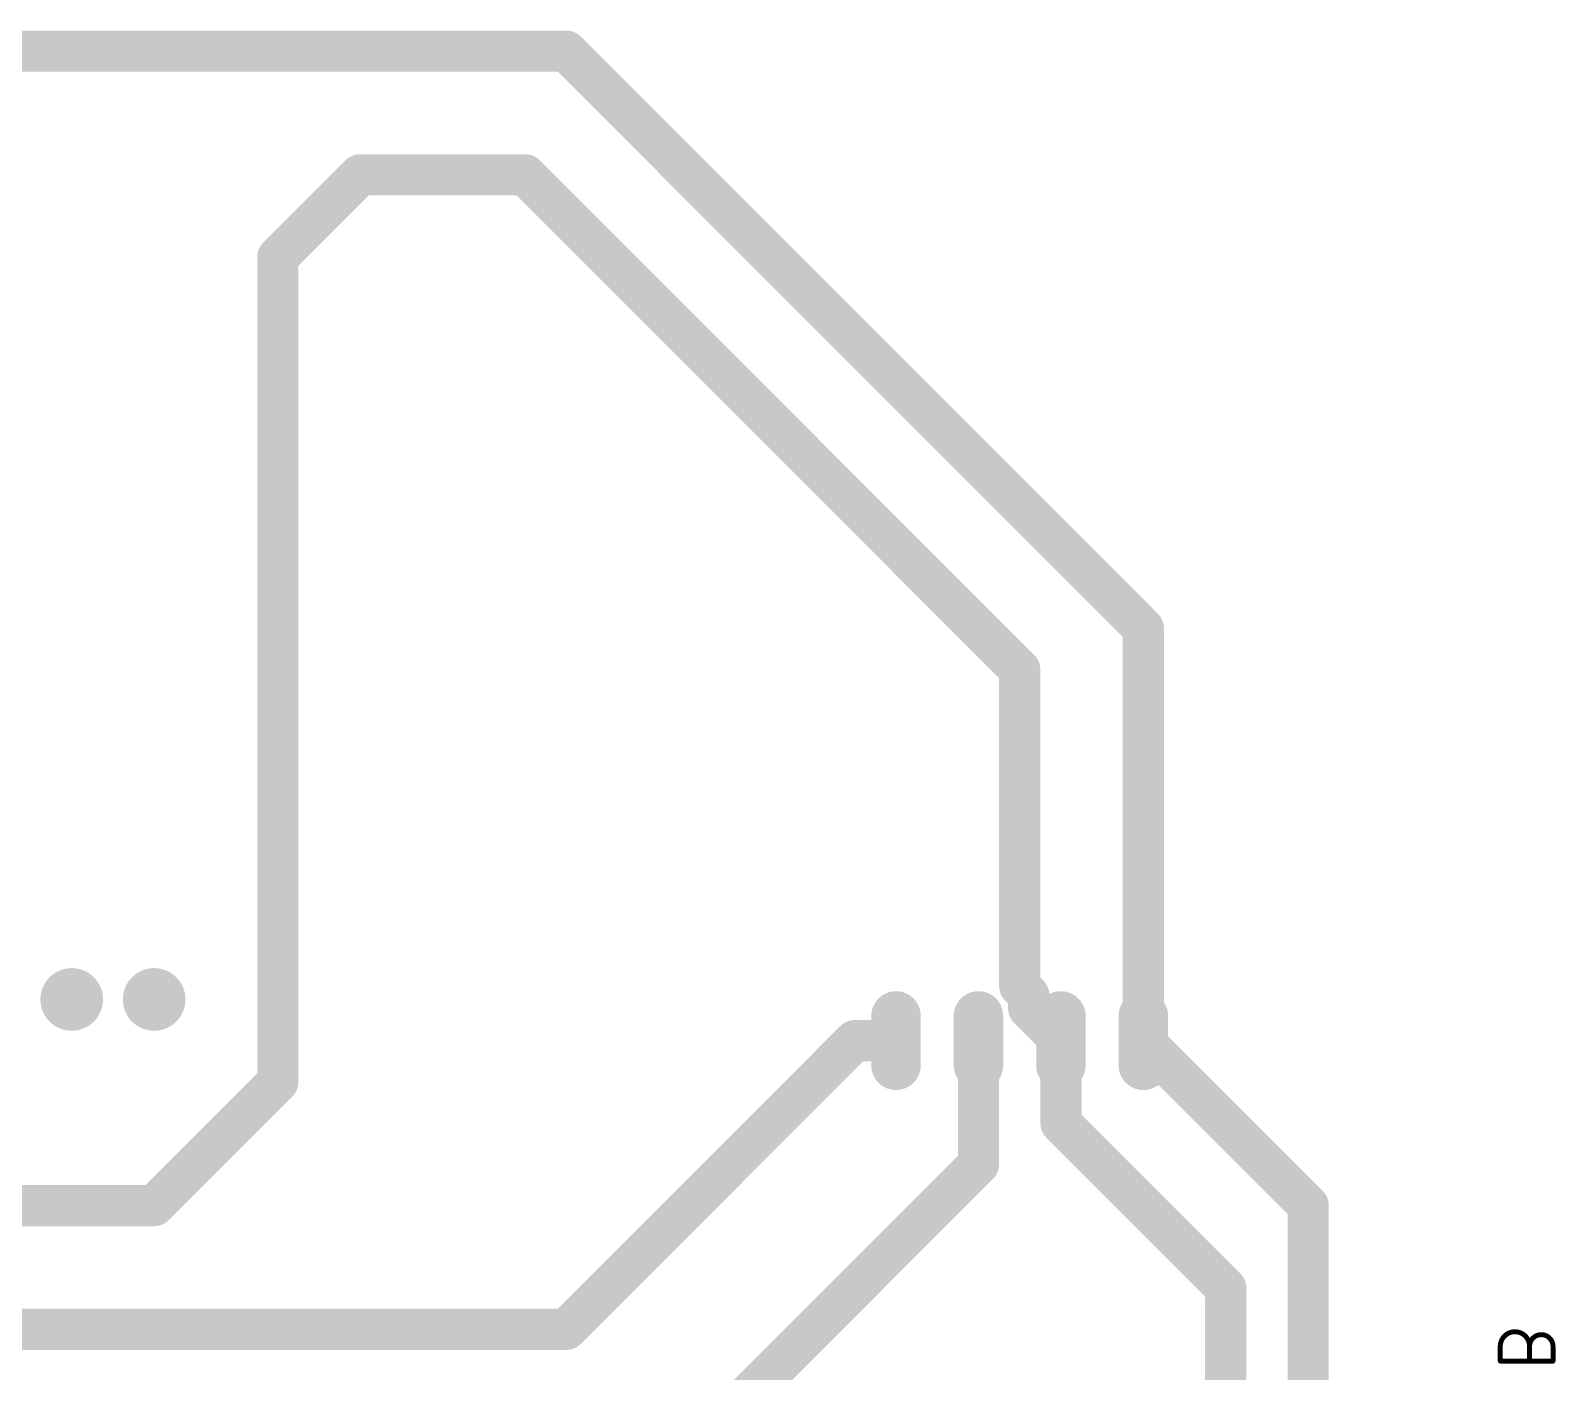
# Model space of a CAD drawing. Extents: x 1.9 to 99.1, y 1.9 to 78.1.
# Drawn here: x 48.26 to 95.25, y 36.8 to 78.11 of the extents above; entities that cross this region are included whole.
import ezdxf

# ---------------------------------------------------------------- set-up
doc = ezdxf.new("R2010")
doc.units = 0
doc.layers.add('16', color=132, linetype='CONTINUOUS')
doc.layers.add('17', color=110, linetype='CONTINUOUS')

# ---------------------------------------------------------------- blocks, each defined once
blk = doc.blocks.new('ROUNDP')
at = {"const_width": 0.5}
blk.add_lwpolyline([(0, -0.25, 1), (0, 0.25, 1), (0, -0.25)], format="xyb", dxfattribs=at)
blk = doc.blocks.new('LONGP100')
at = {"const_width": 1}
blk.add_lwpolyline([(-0.5, 0), (0.5, 0)], dxfattribs=at)
at = {"const_width": 0.5}
for points in [[(-0.5, 0.25, 1), (-0.5, -0.25)], [(0.5, -0.25, 1), (0.5, 0.25)]]:
    blk.add_lwpolyline(points, format="xyb", dxfattribs=at)

msp = doc.modelspace()

# ---------------------------------------------------------------- linework, layer by layer
at = {"layer": '16'}
for points, const_width in [([(34.29, 77.47), (64.77, 77.47)], 1.27), ([(64.77, 77.47), (82.55, 59.69)], 1.27), ([(58.42, 73.66), (55.88, 71.12)], 1.27), ([(63.5, 73.66), (58.42, 73.66)], 1.27), ([(78.74, 58.42), (63.5, 73.66)], 1.27), ([(55.88, 71.12), (55.88, 66.04)], 1.27), ([(55.88, 66.04), (55.88, 64.77)], 1.27), ([(55.88, 64.77), (55.88, 45.72)], 1.27), ([(82.55, 59.69), (82.55, 46.99)], 1.27), ([(78.74, 48.6732), (78.74, 58.42)], 1.27), ([(79.0194, 48.3938), (78.74, 48.6732)], 1.27), ([(79.0194, 47.9806), (79.0194, 48.3938)], 1.27), ([(80.01, 46.99), (79.0194, 47.9806)], 1.27), ([(64.77, 38.1), (73.66, 46.99)], 1.27), ([(73.66, 46.99), (74.93, 46.99)], 1.27), ([(77.47, 43.18), (77.47, 46.99)], 1.27), ([(80.01, 46.99), (80.01, 44.45)], 1.27), ([(82.55, 46.99), (87.63, 41.91)], 1.27), ([(55.88, 45.72), (52.07, 41.91)], 1.27), ([(80.01, 44.45), (85.09, 39.37)], 1.27), ([(68.58, 34.29), (77.47, 43.18)], 1.27), ([(52.07, 41.91), (19.05, 41.91)], 1.27), ([(87.63, 41.91), (87.63, 5.08)], 1.27), ([(85.09, 39.37), (85.09, 19.05)], 1.27), ([(45.72, 38.1), (64.77, 38.1)], 1.27), ([(93.5482, 37.5722), (93.5482, 37.1207)], 0.1524), ([(94.4513, 37.1207), (94.4513, 37.5722)], 0.1524), ([(95.1738, 37.1207), (95.1738, 37.5722)], 0.1524), ([(93.5482, 37.1207), (95.1738, 37.1207)], 0.1524)]:
    msp.add_lwpolyline(points, dxfattribs=dict(at, const_width=const_width))
for points, const_width in [([(64.9945, 77.6945, 1), (64.5455, 77.2455)], 0.635), ([(64.77, 77.1525, 1), (64.77, 77.7875)], 0.635), ([(58.42, 73.9775, 1), (58.42, 73.3425)], 0.635), ([(58.6445, 73.4355, 1), (58.1955, 73.8845)], 0.635), ([(63.7245, 73.8845, 1), (63.2755, 73.4355)], 0.635), ([(63.5, 73.3425, 1), (63.5, 73.9775)], 0.635), ([(56.1975, 71.12, 1), (55.5625, 71.12)], 0.635), ([(55.6555, 71.3445, 1), (56.1045, 70.8955)], 0.635), ([(56.1975, 66.04, 1), (55.5625, 66.04)], 0.635), ([(55.5625, 66.04, 1), (56.1975, 66.04)], 0.635), ([(56.1975, 64.77, 1), (55.5625, 64.77)], 0.635), ([(55.5625, 64.77, 1), (56.1975, 64.77)], 0.635), ([(82.8675, 59.69, 1), (82.2325, 59.69)], 0.635), ([(82.3255, 59.4655, 1), (82.7745, 59.9145)], 0.635), ([(79.0575, 58.42, 1), (78.4225, 58.42)], 0.635), ([(78.5155, 58.1955, 1), (78.9645, 58.6445)], 0.635), ([(78.9645, 48.8977, 1), (78.5155, 48.4487)], 0.635), ([(78.4225, 48.6732, 1), (79.0575, 48.6732)], 0.635), ([(79.3369, 48.3938, 1), (78.7019, 48.3938)], 0.635), ([(78.7949, 48.1693, 1), (79.2439, 48.6183)], 0.635), ([(79.2439, 48.2051, 1), (78.7949, 47.7561)], 0.635), ([(78.7019, 47.9806, 1), (79.3369, 47.9806)], 0.635), ([(73.66, 47.3075, 1), (73.66, 46.6725)], 0.635), ([(73.8845, 46.7655, 1), (73.4355, 47.2145)], 0.635), ([(74.93, 46.6725, 1), (74.93, 47.3075)], 0.635), ([(77.7875, 46.99, 1), (77.1525, 46.99)], 0.635), ([(80.3275, 46.99, 1), (79.6925, 46.99)], 0.635), ([(79.7855, 46.7655, 1), (80.2345, 47.2145)], 0.635), ([(82.7745, 47.2145, 1), (82.3255, 46.7655)], 0.635), ([(82.2325, 46.99, 1), (82.8675, 46.99)], 0.635), ([(56.1045, 45.4955, 1), (55.6555, 45.9445)], 0.635), ([(55.5625, 45.72, 1), (56.1975, 45.72)], 0.635), ([(80.2345, 44.6745, 1), (79.7855, 44.2255)], 0.635), ([(79.6925, 44.45, 1), (80.3275, 44.45)], 0.635), ([(77.6945, 42.9555, 1), (77.2455, 43.4045)], 0.635), ([(77.1525, 43.18, 1), (77.7875, 43.18)], 0.635), ([(51.8455, 42.1345, 1), (52.2945, 41.6855)], 0.635), ([(52.07, 41.5925, 1), (52.07, 42.2275)], 0.635), ([(87.9475, 41.91, 1), (87.3125, 41.91)], 0.635), ([(87.4055, 41.6855, 1), (87.8545, 42.1345)], 0.635), ([(85.4075, 39.37, 1), (84.7725, 39.37)], 0.635), ([(84.8655, 39.1455, 1), (85.3145, 39.5945)], 0.635), ([(64.5455, 38.3245, 1), (64.9945, 37.8755)], 0.635), ([(64.77, 37.7825, 1), (64.77, 38.4175)], 0.635), ([(94.4513, 37.5722, 1), (93.5482, 37.5722)], 0.1524), ([(93.5863, 37.5722, 1), (93.5101, 37.5722)], 0.0762), ([(93.5101, 37.5722, 1), (93.5863, 37.5722)], 0.0762), ([(95.1738, 37.5722, 1), (94.4513, 37.5722)], 0.1524), ([(94.4894, 37.5722, 1), (94.4132, 37.5722)], 0.0762), ([(94.4132, 37.5722, 1), (94.4894, 37.5722)], 0.0762), ([(94.4132, 37.5722, 1), (94.4894, 37.5722)], 0.0762), ([(95.2119, 37.5722, 1), (95.1357, 37.5722)], 0.0762), ([(95.1357, 37.5722, 1), (95.2119, 37.5722)], 0.0762), ([(93.5482, 37.1588, 1), (93.5482, 37.0826)], 0.0762), ([(93.5101, 37.1207, 1), (93.5863, 37.1207)], 0.0762), ([(94.4132, 37.1207, 1), (94.4894, 37.1207)], 0.0762), ([(95.1357, 37.1207, 1), (95.2119, 37.1207)], 0.0762), ([(95.1738, 37.0826, 1), (95.1738, 37.1588)], 0.0762)]:
    msp.add_lwpolyline(points, format="xyb", dxfattribs=dict(at, const_width=const_width))

# ---------------------------------------------------------------- block references
at = {"layer": '17', "xscale": 1.9304, "yscale": 1.9304}
for p in [(49.53, 48.26), (52.07, 48.26)]:
    msp.add_blockref('ROUNDP', p, dxfattribs=at)
at = {"layer": '17', "xscale": 1.524, "yscale": 1.524, "rotation": 90}
for p in [(74.93, 46.99), (77.47, 46.99), (80.01, 46.99), (82.55, 46.99)]:
    msp.add_blockref('LONGP100', p, dxfattribs=at)

doc.saveas('drawing.dxf')
